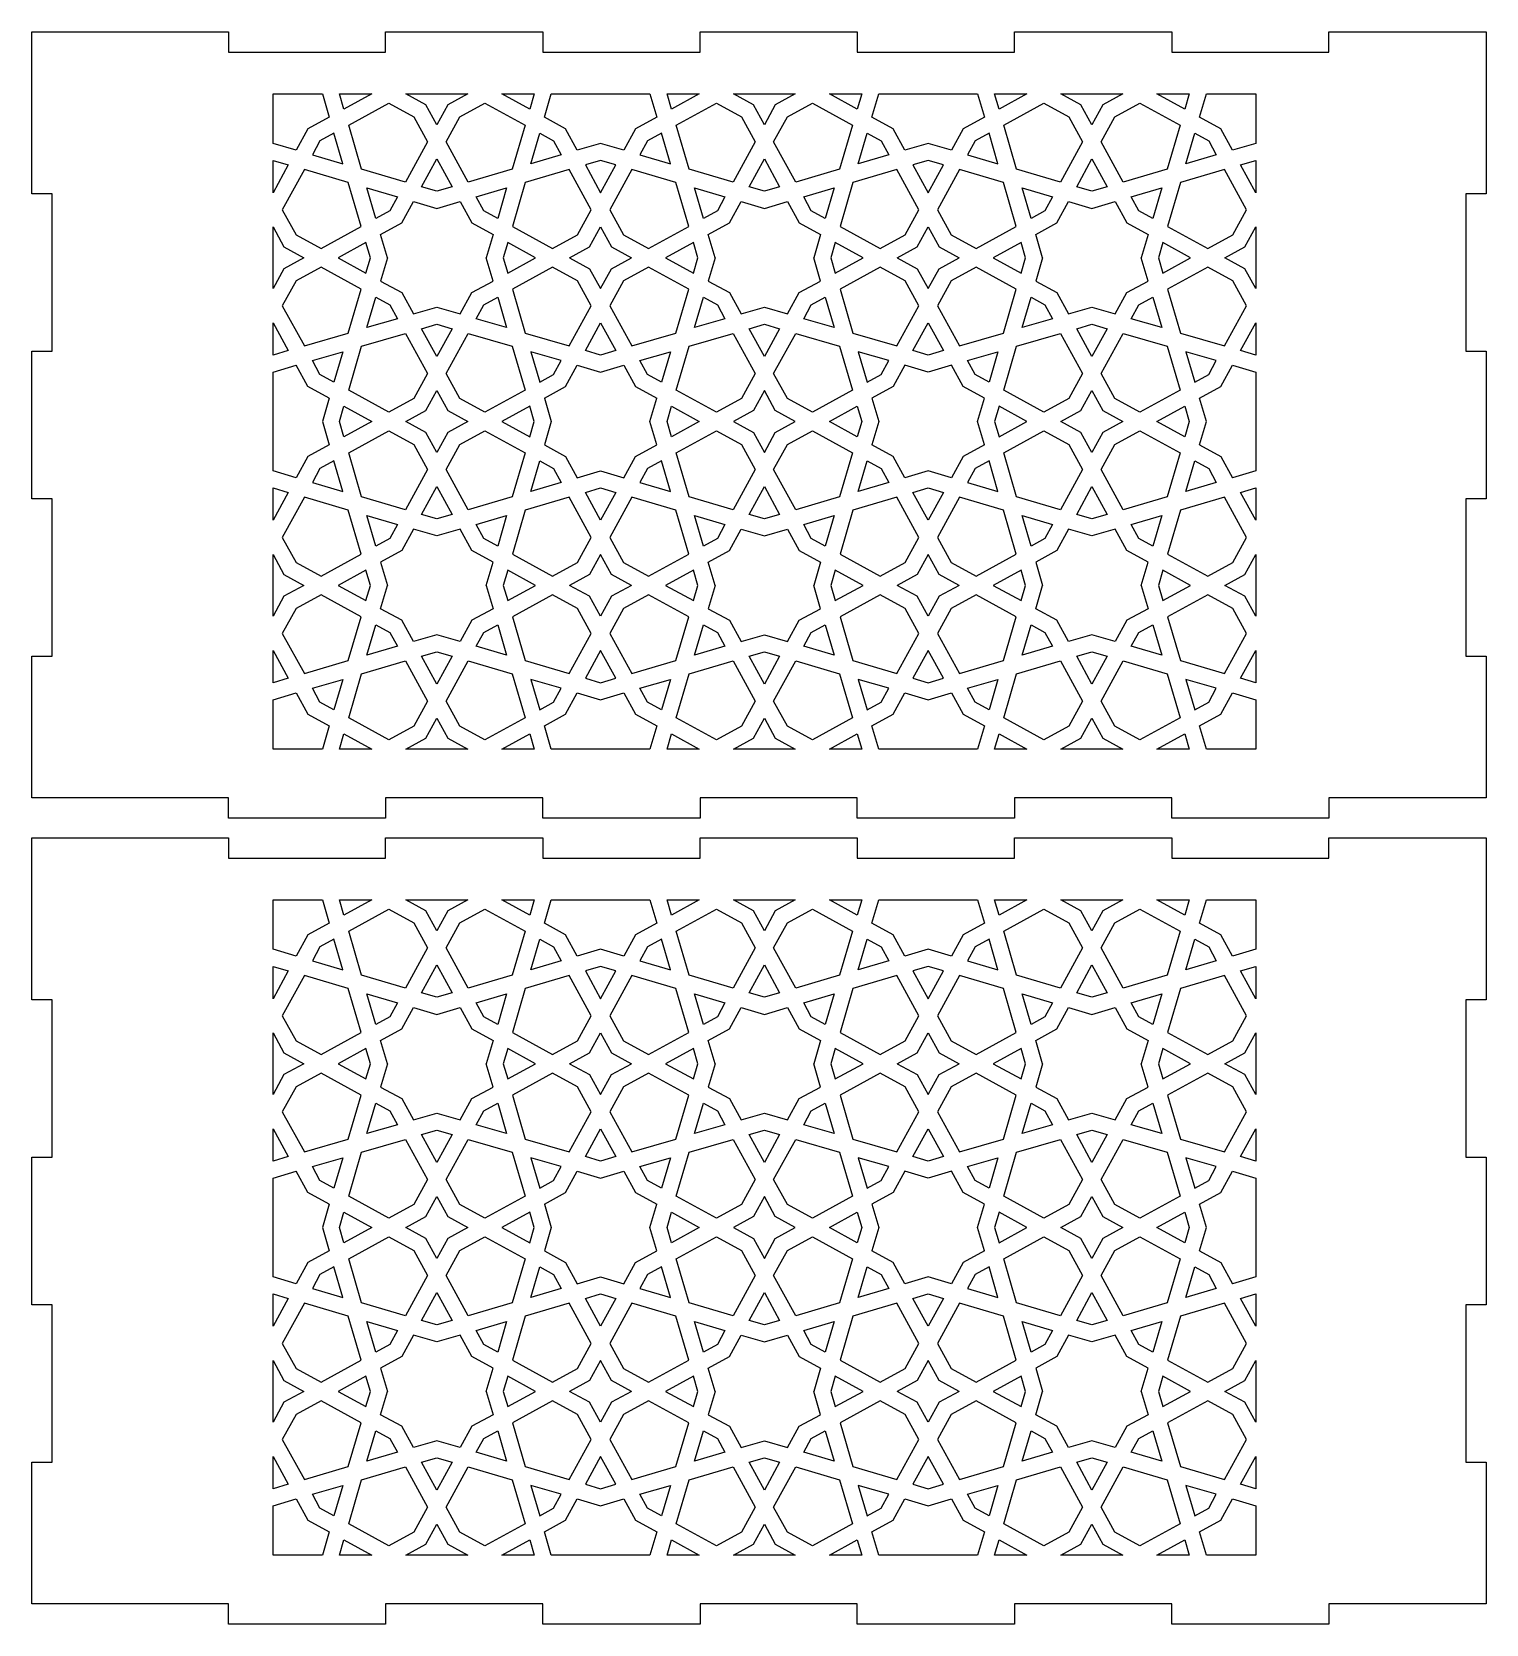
# Model space of a CAD drawing. Header units: inches. Extents: x -2160 to -2111.5, y 763.7 to 784.
# Drawn here: x -2129.99 to -2111.49, y 763.74 to 783.99 of the extents above; entities that cross this region are included whole.
import ezdxf

# ---------------------------------------------------------------- set-up
doc = ezdxf.new("R2010")
doc.units = ezdxf.units.IN
doc.header["$MEASUREMENT"] = 0
doc.layers.add('KAF', color=20, linetype='Continuous')

msp = doc.modelspace()

# ---------------------------------------------------------------- linework, layer by layer
at = {"color": 0}
for points in [[(-2111.488, 783.987), (-2111.488, 781.927), (-2111.748, 781.927), (-2111.748, 779.927), (-2111.488, 779.927), (-2111.488, 778.047), (-2111.748, 778.047), (-2111.748, 776.047), (-2111.488, 776.047), (-2111.488, 774.247), (-2113.488, 774.247), (-2113.488, 773.987), (-2115.488, 773.987), (-2115.488, 774.247), (-2117.488, 774.247), (-2117.488, 773.987), (-2119.488, 773.987), (-2119.488, 774.247), (-2121.488, 774.247), (-2121.488, 773.987), (-2123.488, 773.987), (-2123.488, 774.247), (-2125.488, 774.247), (-2125.488, 773.987), (-2127.488, 773.987), (-2127.488, 774.247), (-2129.988, 774.247), (-2129.988, 776.047), (-2129.728, 776.047), (-2129.728, 778.047), (-2129.988, 778.047), (-2129.988, 779.927), (-2129.728, 779.927), (-2129.728, 781.927), (-2129.988, 781.927), (-2129.988, 783.987), (-2127.488, 783.987), (-2127.488, 783.727), (-2125.488, 783.727), (-2125.488, 783.987), (-2123.488, 783.987), (-2123.488, 783.727), (-2121.488, 783.727), (-2121.488, 783.987), (-2119.488, 783.987), (-2119.488, 783.727), (-2117.488, 783.727), (-2117.488, 783.987), (-2115.488, 783.987), (-2115.488, 783.727), (-2113.488, 783.727), (-2113.488, 783.987), (-2111.488, 783.987)], [(-2111.488, 773.737), (-2111.488, 771.677), (-2111.748, 771.677), (-2111.748, 769.677), (-2111.488, 769.677), (-2111.488, 767.797), (-2111.748, 767.797), (-2111.748, 765.797), (-2111.488, 765.797), (-2111.488, 763.997), (-2113.488, 763.997), (-2113.488, 763.737), (-2115.488, 763.737), (-2115.488, 763.997), (-2117.488, 763.997), (-2117.488, 763.737), (-2119.488, 763.737), (-2119.488, 763.997), (-2121.488, 763.997), (-2121.488, 763.737), (-2123.488, 763.737), (-2123.488, 763.997), (-2125.488, 763.997), (-2125.488, 763.737), (-2127.488, 763.737), (-2127.488, 763.997), (-2129.988, 763.997), (-2129.988, 765.797), (-2129.728, 765.797), (-2129.728, 767.797), (-2129.988, 767.797), (-2129.988, 769.677), (-2129.728, 769.677), (-2129.728, 771.677), (-2129.988, 771.677), (-2129.988, 773.737), (-2127.488, 773.737), (-2127.488, 773.477), (-2125.488, 773.477), (-2125.488, 773.737), (-2123.488, 773.737), (-2123.488, 773.477), (-2121.488, 773.477), (-2121.488, 773.737), (-2119.488, 773.737), (-2119.488, 773.477), (-2117.488, 773.477), (-2117.488, 773.737), (-2115.488, 773.737), (-2115.488, 773.477), (-2113.488, 773.477), (-2113.488, 773.737), (-2111.488, 773.737)]]:
    msp.add_lwpolyline(points, dxfattribs=at)
at = {"layer": 'KAF', "color": 0}
for points in [[(-2126.476, 782.753), (-2126.624, 782.483), (-2126.92, 782.569), (-2126.92, 783.197), (-2126.292, 783.197), (-2126.206, 782.901)], [(-2126.018, 783.004), (-2126.075, 783.197), (-2125.664, 783.197)], [(-2125.795, 782.24), (-2125.958, 782.799), (-2125.447, 783.079), (-2125.129, 782.905), (-2124.956, 782.587), (-2125.235, 782.076)], [(-2124.698, 783.059), (-2124.837, 782.804), (-2124.976, 783.059), (-2125.23, 783.197), (-2124.444, 783.197)], [(-2123.879, 782.24), (-2124.439, 782.076), (-2124.718, 782.587), (-2124.544, 782.905), (-2124.227, 783.079), (-2123.715, 782.799)], [(-2123.655, 783.004), (-2124.01, 783.197), (-2123.599, 783.197)], [(-2123.198, 782.753), (-2123.468, 782.901), (-2123.382, 783.197), (-2122.126, 783.197), (-2122.039, 782.901), (-2122.309, 782.753), (-2122.458, 782.483), (-2122.754, 782.569), (-2123.05, 782.483)], [(-2121.852, 783.004), (-2121.908, 783.197), (-2121.498, 783.197)], [(-2121.628, 782.24), (-2121.792, 782.799), (-2121.28, 783.079), (-2120.963, 782.905), (-2120.789, 782.587), (-2121.069, 782.076)], [(-2120.531, 783.059), (-2120.67, 782.804), (-2120.809, 783.059), (-2121.063, 783.197), (-2120.277, 783.197)], [(-2119.713, 782.24), (-2120.272, 782.076), (-2120.552, 782.587), (-2120.378, 782.905), (-2120.06, 783.079), (-2119.549, 782.799)], [(-2119.489, 783.004), (-2119.843, 783.197), (-2119.432, 783.197)], [(-2119.031, 782.753), (-2119.302, 782.901), (-2119.215, 783.197), (-2117.959, 783.197), (-2117.872, 782.901), (-2118.143, 782.753), (-2118.291, 782.483), (-2118.587, 782.569), (-2118.883, 782.483)], [(-2117.685, 783.004), (-2117.742, 783.197), (-2117.331, 783.197)], [(-2117.461, 782.24), (-2117.625, 782.799), (-2117.114, 783.079), (-2116.796, 782.905), (-2116.622, 782.587), (-2116.902, 782.076)], [(-2116.365, 783.059), (-2116.504, 782.804), (-2116.643, 783.059), (-2116.897, 783.197), (-2116.11, 783.197)], [(-2115.546, 782.24), (-2116.105, 782.076), (-2116.385, 782.587), (-2116.211, 782.905), (-2115.893, 783.079), (-2115.382, 782.799)], [(-2115.322, 783.004), (-2115.676, 783.197), (-2115.265, 783.197)], [(-2114.864, 782.753), (-2115.135, 782.901), (-2115.048, 783.197), (-2114.42, 783.197), (-2114.42, 782.569), (-2114.716, 782.483)], [(-2126.323, 782.6), (-2126.42, 782.423), (-2126.032, 782.309), (-2126.146, 782.697)], [(-2123.528, 782.697), (-2123.351, 782.6), (-2123.254, 782.423), (-2123.642, 782.309)], [(-2122.156, 782.6), (-2122.253, 782.423), (-2121.865, 782.309), (-2121.979, 782.697)], [(-2119.362, 782.697), (-2119.184, 782.6), (-2119.088, 782.423), (-2119.475, 782.309)], [(-2117.989, 782.6), (-2118.086, 782.423), (-2117.699, 782.309), (-2117.812, 782.697)], [(-2115.195, 782.697), (-2115.018, 782.6), (-2114.921, 782.423), (-2115.308, 782.309)], [(-2126.727, 782.296), (-2126.92, 781.941), (-2126.92, 782.352)], [(-2124.643, 782.016), (-2124.837, 781.959), (-2125.031, 782.016), (-2124.837, 782.37)], [(-2122.754, 782.352), (-2122.947, 782.296), (-2122.754, 781.941), (-2122.56, 782.296)], [(-2120.477, 782.016), (-2120.67, 781.959), (-2120.864, 782.016), (-2120.67, 782.37)], [(-2118.587, 782.352), (-2118.781, 782.296), (-2118.587, 781.941), (-2118.393, 782.296)], [(-2116.31, 782.016), (-2116.504, 781.959), (-2116.697, 782.016), (-2116.504, 782.37)], [(-2114.614, 782.296), (-2114.42, 782.352), (-2114.42, 781.941)], [(-2125.799, 781.513), (-2125.963, 782.072), (-2126.522, 782.236), (-2126.802, 781.724), (-2126.628, 781.407), (-2126.31, 781.233)], [(-2122.872, 781.724), (-2123.152, 782.236), (-2123.711, 782.072), (-2123.875, 781.513), (-2123.364, 781.233), (-2123.046, 781.407)], [(-2121.632, 781.513), (-2121.796, 782.072), (-2122.355, 782.236), (-2122.635, 781.724), (-2122.461, 781.407), (-2122.143, 781.233)], [(-2118.706, 781.724), (-2118.985, 782.236), (-2119.545, 782.072), (-2119.708, 781.513), (-2119.197, 781.233), (-2118.879, 781.407)], [(-2117.465, 781.513), (-2117.629, 782.072), (-2118.189, 782.236), (-2118.468, 781.724), (-2118.294, 781.407), (-2117.977, 781.233)], [(-2114.539, 781.724), (-2114.819, 782.236), (-2115.378, 782.072), (-2115.542, 781.513), (-2115.03, 781.233), (-2114.713, 781.407)], [(-2125.434, 781.712), (-2125.612, 781.615), (-2125.725, 782.002), (-2125.338, 781.889)], [(-2123.949, 782.002), (-2124.062, 781.615), (-2124.239, 781.712), (-2124.336, 781.889)], [(-2121.268, 781.712), (-2121.445, 781.615), (-2121.558, 782.002), (-2121.171, 781.889)], [(-2119.782, 782.002), (-2119.896, 781.615), (-2120.073, 781.712), (-2120.17, 781.889)], [(-2117.101, 781.712), (-2117.278, 781.615), (-2117.392, 782.002), (-2117.004, 781.889)], [(-2115.615, 782.002), (-2115.729, 781.615), (-2115.906, 781.712), (-2116.003, 781.889)], [(-2126.802, 780.504), (-2126.522, 779.993), (-2125.963, 780.156), (-2125.799, 780.716), (-2126.31, 780.995), (-2126.628, 780.822)], [(-2123.875, 780.716), (-2123.711, 780.156), (-2123.152, 779.993), (-2122.872, 780.504), (-2123.046, 780.822), (-2123.364, 780.995)], [(-2122.635, 780.504), (-2122.355, 779.993), (-2121.796, 780.156), (-2121.632, 780.716), (-2122.143, 780.995), (-2122.461, 780.822)], [(-2119.708, 780.716), (-2119.545, 780.156), (-2118.985, 779.993), (-2118.706, 780.504), (-2118.879, 780.822), (-2119.197, 780.995)], [(-2118.468, 780.504), (-2118.189, 779.993), (-2117.629, 780.156), (-2117.465, 780.716), (-2117.977, 780.995), (-2118.294, 780.822)], [(-2115.542, 780.716), (-2115.378, 780.156), (-2114.819, 779.993), (-2114.539, 780.504), (-2114.713, 780.822), (-2115.03, 780.995)], [(-2125.725, 780.226), (-2125.612, 780.613), (-2125.434, 780.517), (-2125.338, 780.339)], [(-2124.239, 780.517), (-2124.062, 780.613), (-2123.949, 780.226), (-2124.336, 780.339)], [(-2121.558, 780.226), (-2121.445, 780.613), (-2121.268, 780.517), (-2121.171, 780.339)], [(-2120.073, 780.517), (-2119.896, 780.613), (-2119.782, 780.226), (-2120.17, 780.339)], [(-2117.392, 780.226), (-2117.278, 780.613), (-2117.101, 780.517), (-2117.004, 780.339)], [(-2115.906, 780.517), (-2115.729, 780.613), (-2115.615, 780.226), (-2116.003, 780.339)], [(-2126.727, 779.933), (-2126.92, 779.876), (-2126.92, 780.287)], [(-2124.643, 780.212), (-2124.837, 779.858), (-2125.031, 780.212), (-2124.837, 780.269)], [(-2122.56, 779.933), (-2122.754, 779.876), (-2122.947, 779.933), (-2122.754, 780.287)], [(-2120.477, 780.212), (-2120.67, 779.858), (-2120.864, 780.212), (-2120.67, 780.269)], [(-2118.393, 779.933), (-2118.587, 779.876), (-2118.781, 779.933), (-2118.587, 780.287)], [(-2116.31, 780.212), (-2116.504, 779.858), (-2116.697, 780.212), (-2116.504, 780.269)], [(-2114.614, 779.933), (-2114.42, 780.287), (-2114.42, 779.876)], [(-2125.795, 779.989), (-2125.235, 780.152), (-2124.956, 779.641), (-2125.129, 779.323), (-2125.447, 779.15), (-2125.958, 779.429)], [(-2123.879, 779.989), (-2123.715, 779.429), (-2124.227, 779.15), (-2124.544, 779.323), (-2124.718, 779.641), (-2124.439, 780.152)], [(-2121.628, 779.989), (-2121.069, 780.152), (-2120.789, 779.641), (-2120.963, 779.323), (-2121.28, 779.15), (-2121.792, 779.429)], [(-2119.713, 779.989), (-2119.549, 779.429), (-2120.06, 779.15), (-2120.378, 779.323), (-2120.552, 779.641), (-2120.272, 780.152)], [(-2117.461, 779.989), (-2116.902, 780.152), (-2116.622, 779.641), (-2116.796, 779.323), (-2117.114, 779.15), (-2117.625, 779.429)], [(-2115.546, 779.989), (-2115.382, 779.429), (-2115.893, 779.15), (-2116.211, 779.323), (-2116.385, 779.641), (-2116.105, 780.152)], [(-2126.146, 779.532), (-2126.323, 779.628), (-2126.42, 779.806), (-2126.032, 779.919)], [(-2123.351, 779.628), (-2123.254, 779.806), (-2123.642, 779.919), (-2123.528, 779.532)], [(-2121.979, 779.532), (-2122.156, 779.628), (-2122.253, 779.806), (-2121.865, 779.919)], [(-2119.184, 779.628), (-2119.088, 779.806), (-2119.475, 779.919), (-2119.362, 779.532)], [(-2117.812, 779.532), (-2117.989, 779.628), (-2118.086, 779.806), (-2117.699, 779.919)], [(-2115.018, 779.628), (-2114.921, 779.806), (-2115.308, 779.919), (-2115.195, 779.532)], [(-2124.444, 779.031), (-2124.698, 778.892), (-2124.837, 778.638), (-2124.976, 778.892), (-2125.23, 779.031), (-2124.976, 779.17), (-2124.837, 779.424), (-2124.698, 779.17)], [(-2120.531, 778.892), (-2120.277, 779.031), (-2120.531, 779.17), (-2120.67, 779.424), (-2120.809, 779.17), (-2121.063, 779.031), (-2120.809, 778.892), (-2120.67, 778.638)], [(-2116.897, 779.031), (-2116.643, 779.17), (-2116.504, 779.424), (-2116.365, 779.17), (-2116.11, 779.031), (-2116.365, 778.892), (-2116.504, 778.638), (-2116.643, 778.892)], [(-2126.018, 779.225), (-2125.664, 779.031), (-2126.018, 778.837), (-2126.075, 779.031)], [(-2124.01, 779.031), (-2123.655, 778.837), (-2123.599, 779.031), (-2123.655, 779.225)], [(-2121.852, 779.225), (-2121.498, 779.031), (-2121.852, 778.837), (-2121.908, 779.031)], [(-2119.489, 778.837), (-2119.843, 779.031), (-2119.489, 779.225), (-2119.432, 779.031)], [(-2117.331, 779.031), (-2117.685, 779.225), (-2117.742, 779.031), (-2117.685, 778.837)], [(-2115.322, 778.837), (-2115.676, 779.031), (-2115.322, 779.225), (-2115.265, 779.031)], [(-2125.795, 778.073), (-2125.958, 778.632), (-2125.447, 778.912), (-2125.129, 778.738), (-2124.956, 778.421), (-2125.235, 777.909)], [(-2123.879, 778.073), (-2124.439, 777.909), (-2124.718, 778.421), (-2124.544, 778.738), (-2124.227, 778.912), (-2123.715, 778.632)], [(-2121.628, 778.073), (-2121.792, 778.632), (-2121.28, 778.912), (-2120.963, 778.738), (-2120.789, 778.421), (-2121.069, 777.909)], [(-2119.713, 778.073), (-2120.272, 777.909), (-2120.552, 778.421), (-2120.378, 778.738), (-2120.06, 778.912), (-2119.549, 778.632)], [(-2117.461, 778.073), (-2117.625, 778.632), (-2117.114, 778.912), (-2116.796, 778.738), (-2116.622, 778.421), (-2116.902, 777.909)], [(-2115.546, 778.073), (-2116.105, 777.909), (-2116.385, 778.421), (-2116.211, 778.738), (-2115.893, 778.912), (-2115.382, 778.632)], [(-2126.323, 778.433), (-2126.42, 778.256), (-2126.032, 778.143), (-2126.146, 778.53)], [(-2123.528, 778.53), (-2123.351, 778.433), (-2123.254, 778.256), (-2123.642, 778.143)], [(-2122.156, 778.433), (-2122.253, 778.256), (-2121.865, 778.143), (-2121.979, 778.53)], [(-2119.362, 778.53), (-2119.184, 778.433), (-2119.088, 778.256), (-2119.475, 778.143)], [(-2117.989, 778.433), (-2118.086, 778.256), (-2117.699, 778.143), (-2117.812, 778.53)], [(-2115.195, 778.53), (-2115.018, 778.433), (-2114.921, 778.256), (-2115.308, 778.143)], [(-2126.727, 778.129), (-2126.92, 777.775), (-2126.92, 778.186)], [(-2125.799, 777.346), (-2125.963, 777.905), (-2126.522, 778.069), (-2126.802, 777.558), (-2126.628, 777.24), (-2126.31, 777.066)], [(-2125.031, 777.849), (-2124.837, 778.204), (-2124.643, 777.849), (-2124.837, 777.793)], [(-2122.872, 777.558), (-2123.152, 778.069), (-2123.711, 777.905), (-2123.875, 777.346), (-2123.364, 777.066), (-2123.046, 777.24)], [(-2122.947, 778.129), (-2122.754, 778.186), (-2122.56, 778.129), (-2122.754, 777.775)], [(-2121.632, 777.346), (-2121.796, 777.905), (-2122.355, 778.069), (-2122.635, 777.558), (-2122.461, 777.24), (-2122.143, 777.066)], [(-2120.477, 777.849), (-2120.67, 777.793), (-2120.864, 777.849), (-2120.67, 778.204)], [(-2118.706, 777.558), (-2118.985, 778.069), (-2119.545, 777.905), (-2119.708, 777.346), (-2119.197, 777.066), (-2118.879, 777.24)], [(-2118.781, 778.129), (-2118.587, 778.186), (-2118.393, 778.129), (-2118.587, 777.775)], [(-2117.465, 777.346), (-2117.629, 777.905), (-2118.189, 778.069), (-2118.468, 777.558), (-2118.294, 777.24), (-2117.977, 777.066)], [(-2116.697, 777.849), (-2116.504, 778.204), (-2116.31, 777.849), (-2116.504, 777.793)], [(-2114.539, 777.558), (-2114.819, 778.069), (-2115.378, 777.905), (-2115.542, 777.346), (-2115.03, 777.066), (-2114.713, 777.24)], [(-2114.614, 778.129), (-2114.42, 778.186), (-2114.42, 777.775)], [(-2125.434, 777.545), (-2125.612, 777.448), (-2125.725, 777.836), (-2125.338, 777.722)], [(-2123.949, 777.836), (-2124.062, 777.448), (-2124.239, 777.545), (-2124.336, 777.722)], [(-2121.268, 777.545), (-2121.445, 777.448), (-2121.558, 777.836), (-2121.171, 777.722)], [(-2119.782, 777.836), (-2119.896, 777.448), (-2120.073, 777.545), (-2120.17, 777.722)], [(-2117.101, 777.545), (-2117.278, 777.448), (-2117.392, 777.836), (-2117.004, 777.722)], [(-2115.615, 777.836), (-2115.729, 777.448), (-2115.906, 777.545), (-2116.003, 777.722)], [(-2126.802, 776.337), (-2126.522, 775.826), (-2125.963, 775.99), (-2125.799, 776.549), (-2126.31, 776.829), (-2126.628, 776.655)], [(-2123.875, 776.549), (-2123.711, 775.99), (-2123.152, 775.826), (-2122.872, 776.337), (-2123.046, 776.655), (-2123.364, 776.829)], [(-2122.635, 776.337), (-2122.355, 775.826), (-2121.796, 775.99), (-2121.632, 776.549), (-2122.143, 776.829), (-2122.461, 776.655)], [(-2119.708, 776.549), (-2119.545, 775.99), (-2118.985, 775.826), (-2118.706, 776.337), (-2118.879, 776.655), (-2119.197, 776.829)], [(-2118.468, 776.337), (-2118.189, 775.826), (-2117.629, 775.99), (-2117.465, 776.549), (-2117.977, 776.829), (-2118.294, 776.655)], [(-2115.542, 776.549), (-2115.378, 775.99), (-2114.819, 775.826), (-2114.539, 776.337), (-2114.713, 776.655), (-2115.03, 776.829)], [(-2125.725, 776.059), (-2125.612, 776.447), (-2125.434, 776.35), (-2125.338, 776.173)], [(-2124.239, 776.35), (-2124.062, 776.447), (-2123.949, 776.059), (-2124.336, 776.173)], [(-2121.558, 776.059), (-2121.445, 776.447), (-2121.268, 776.35), (-2121.171, 776.173)], [(-2120.073, 776.35), (-2119.896, 776.447), (-2119.782, 776.059), (-2120.17, 776.173)], [(-2117.392, 776.059), (-2117.278, 776.447), (-2117.101, 776.35), (-2117.004, 776.173)], [(-2115.906, 776.35), (-2115.729, 776.447), (-2115.615, 776.059), (-2116.003, 776.173)], [(-2126.727, 775.766), (-2126.92, 775.709), (-2126.92, 776.12)], [(-2125.795, 775.822), (-2125.235, 775.986), (-2124.956, 775.474), (-2125.129, 775.157), (-2125.447, 774.983), (-2125.958, 775.263)], [(-2125.031, 776.046), (-2124.837, 776.102), (-2124.643, 776.046), (-2124.837, 775.691)], [(-2123.879, 775.822), (-2123.715, 775.263), (-2124.227, 774.983), (-2124.544, 775.157), (-2124.718, 775.474), (-2124.439, 775.986)], [(-2122.754, 775.709), (-2122.56, 775.766), (-2122.754, 776.12), (-2122.947, 775.766)], [(-2121.628, 775.822), (-2121.069, 775.986), (-2120.789, 775.474), (-2120.963, 775.157), (-2121.28, 774.983), (-2121.792, 775.263)], [(-2120.477, 776.046), (-2120.67, 775.691), (-2120.864, 776.046), (-2120.67, 776.102)], [(-2119.713, 775.822), (-2119.549, 775.263), (-2120.06, 774.983), (-2120.378, 775.157), (-2120.552, 775.474), (-2120.272, 775.986)], [(-2118.587, 775.709), (-2118.393, 775.766), (-2118.587, 776.12), (-2118.781, 775.766)], [(-2117.461, 775.822), (-2116.902, 775.986), (-2116.622, 775.474), (-2116.796, 775.157), (-2117.114, 774.983), (-2117.625, 775.263)], [(-2116.697, 776.046), (-2116.504, 776.102), (-2116.31, 776.046), (-2116.504, 775.691)], [(-2115.546, 775.822), (-2115.382, 775.263), (-2115.893, 774.983), (-2116.211, 775.157), (-2116.385, 775.474), (-2116.105, 775.986)], [(-2114.614, 775.766), (-2114.42, 776.12), (-2114.42, 775.709)], [(-2126.476, 775.308), (-2126.206, 775.16), (-2126.292, 774.864), (-2126.92, 774.864), (-2126.92, 775.492), (-2126.624, 775.579)], [(-2126.146, 775.365), (-2126.323, 775.462), (-2126.42, 775.639), (-2126.032, 775.752)], [(-2123.351, 775.462), (-2123.254, 775.639), (-2123.642, 775.752), (-2123.528, 775.365)], [(-2122.309, 775.308), (-2122.039, 775.16), (-2122.126, 774.864), (-2123.382, 774.864), (-2123.468, 775.16), (-2123.198, 775.308), (-2123.05, 775.579), (-2122.754, 775.492), (-2122.458, 775.579)], [(-2121.979, 775.365), (-2122.156, 775.462), (-2122.253, 775.639), (-2121.865, 775.752)], [(-2119.184, 775.462), (-2119.088, 775.639), (-2119.475, 775.752), (-2119.362, 775.365)], [(-2118.143, 775.308), (-2117.872, 775.16), (-2117.959, 774.864), (-2119.215, 774.864), (-2119.302, 775.16), (-2119.031, 775.308), (-2118.883, 775.579), (-2118.587, 775.492), (-2118.291, 775.579)], [(-2117.812, 775.365), (-2117.989, 775.462), (-2118.086, 775.639), (-2117.699, 775.752)], [(-2115.018, 775.462), (-2114.921, 775.639), (-2115.308, 775.752), (-2115.195, 775.365)], [(-2114.864, 775.308), (-2114.716, 775.579), (-2114.42, 775.492), (-2114.42, 774.864), (-2115.048, 774.864), (-2115.135, 775.16)], [(-2124.976, 775.003), (-2124.837, 775.257), (-2124.698, 775.003), (-2124.444, 774.864), (-2125.23, 774.864)], [(-2120.531, 775.003), (-2120.277, 774.864), (-2121.063, 774.864), (-2120.809, 775.003), (-2120.67, 775.257)], [(-2116.643, 775.003), (-2116.504, 775.257), (-2116.365, 775.003), (-2116.11, 774.864), (-2116.897, 774.864)], [(-2126.018, 775.058), (-2125.664, 774.864), (-2126.075, 774.864)], [(-2123.655, 775.058), (-2123.599, 774.864), (-2124.01, 774.864)], [(-2121.852, 775.058), (-2121.498, 774.864), (-2121.908, 774.864)], [(-2119.489, 775.058), (-2119.432, 774.864), (-2119.843, 774.864)], [(-2117.685, 775.058), (-2117.331, 774.864), (-2117.742, 774.864)], [(-2115.322, 775.058), (-2115.265, 774.864), (-2115.676, 774.864)], [(-2126.476, 772.503), (-2126.624, 772.233), (-2126.92, 772.319), (-2126.92, 772.947), (-2126.292, 772.947), (-2126.206, 772.651)], [(-2126.018, 772.754), (-2126.075, 772.947), (-2125.664, 772.947)], [(-2124.698, 772.809), (-2124.837, 772.554), (-2124.976, 772.809), (-2125.23, 772.947), (-2124.444, 772.947)], [(-2123.655, 772.754), (-2124.01, 772.947), (-2123.599, 772.947)], [(-2123.198, 772.503), (-2123.468, 772.651), (-2123.382, 772.947), (-2122.126, 772.947), (-2122.039, 772.651), (-2122.309, 772.503), (-2122.458, 772.233), (-2122.754, 772.319), (-2123.05, 772.233)], [(-2121.852, 772.754), (-2121.908, 772.947), (-2121.498, 772.947)], [(-2120.531, 772.809), (-2120.67, 772.554), (-2120.809, 772.809), (-2121.063, 772.947), (-2120.277, 772.947)], [(-2119.489, 772.754), (-2119.843, 772.947), (-2119.432, 772.947)], [(-2119.031, 772.503), (-2119.302, 772.651), (-2119.215, 772.947), (-2117.959, 772.947), (-2117.872, 772.651), (-2118.143, 772.503), (-2118.291, 772.233), (-2118.587, 772.319), (-2118.883, 772.233)], [(-2117.685, 772.754), (-2117.742, 772.947), (-2117.331, 772.947)], [(-2116.365, 772.809), (-2116.504, 772.554), (-2116.643, 772.809), (-2116.897, 772.947), (-2116.11, 772.947)], [(-2115.322, 772.754), (-2115.676, 772.947), (-2115.265, 772.947)], [(-2114.864, 772.503), (-2115.135, 772.651), (-2115.048, 772.947), (-2114.42, 772.947), (-2114.42, 772.319), (-2114.716, 772.233)], [(-2125.795, 771.99), (-2125.958, 772.549), (-2125.447, 772.829), (-2125.129, 772.655), (-2124.956, 772.337), (-2125.235, 771.826)], [(-2123.879, 771.99), (-2124.439, 771.826), (-2124.718, 772.337), (-2124.544, 772.655), (-2124.227, 772.829), (-2123.715, 772.549)], [(-2121.628, 771.99), (-2121.792, 772.549), (-2121.28, 772.829), (-2120.963, 772.655), (-2120.789, 772.337), (-2121.069, 771.826)], [(-2119.713, 771.99), (-2120.272, 771.826), (-2120.552, 772.337), (-2120.378, 772.655), (-2120.06, 772.829), (-2119.549, 772.549)], [(-2117.461, 771.99), (-2117.625, 772.549), (-2117.114, 772.829), (-2116.796, 772.655), (-2116.622, 772.337), (-2116.902, 771.826)], [(-2115.546, 771.99), (-2116.105, 771.826), (-2116.385, 772.337), (-2116.211, 772.655), (-2115.893, 772.829), (-2115.382, 772.549)], [(-2126.323, 772.35), (-2126.42, 772.173), (-2126.032, 772.059), (-2126.146, 772.447)], [(-2123.528, 772.447), (-2123.351, 772.35), (-2123.254, 772.173), (-2123.642, 772.059)], [(-2122.156, 772.35), (-2122.253, 772.173), (-2121.865, 772.059), (-2121.979, 772.447)], [(-2119.362, 772.447), (-2119.184, 772.35), (-2119.088, 772.173), (-2119.475, 772.059)], [(-2117.989, 772.35), (-2118.086, 772.173), (-2117.699, 772.059), (-2117.812, 772.447)], [(-2115.195, 772.447), (-2115.018, 772.35), (-2114.921, 772.173), (-2115.308, 772.059)], [(-2126.727, 772.046), (-2126.92, 771.691), (-2126.92, 772.102)], [(-2125.799, 771.263), (-2125.963, 771.822), (-2126.522, 771.986), (-2126.802, 771.474), (-2126.628, 771.157), (-2126.31, 770.983)], [(-2124.643, 771.766), (-2124.837, 771.709), (-2125.031, 771.766), (-2124.837, 772.12)], [(-2122.872, 771.474), (-2123.152, 771.986), (-2123.711, 771.822), (-2123.875, 771.263), (-2123.364, 770.983), (-2123.046, 771.157)], [(-2122.754, 772.102), (-2122.947, 772.046), (-2122.754, 771.691), (-2122.56, 772.046)], [(-2121.632, 771.263), (-2121.796, 771.822), (-2122.355, 771.986), (-2122.635, 771.474), (-2122.461, 771.157), (-2122.143, 770.983)], [(-2120.477, 771.766), (-2120.67, 771.709), (-2120.864, 771.766), (-2120.67, 772.12)], [(-2118.706, 771.474), (-2118.985, 771.986), (-2119.545, 771.822), (-2119.708, 771.263), (-2119.197, 770.983), (-2118.879, 771.157)], [(-2118.587, 772.102), (-2118.781, 772.046), (-2118.587, 771.691), (-2118.393, 772.046)], [(-2117.465, 771.263), (-2117.629, 771.822), (-2118.189, 771.986), (-2118.468, 771.474), (-2118.294, 771.157), (-2117.977, 770.983)], [(-2116.31, 771.766), (-2116.504, 771.709), (-2116.697, 771.766), (-2116.504, 772.12)], [(-2114.539, 771.474), (-2114.819, 771.986), (-2115.378, 771.822), (-2115.542, 771.263), (-2115.03, 770.983), (-2114.713, 771.157)], [(-2114.614, 772.046), (-2114.42, 772.102), (-2114.42, 771.691)], [(-2125.434, 771.462), (-2125.612, 771.365), (-2125.725, 771.752), (-2125.338, 771.639)], [(-2123.949, 771.752), (-2124.062, 771.365), (-2124.239, 771.462), (-2124.336, 771.639)], [(-2121.268, 771.462), (-2121.445, 771.365), (-2121.558, 771.752), (-2121.171, 771.639)], [(-2119.782, 771.752), (-2119.896, 771.365), (-2120.073, 771.462), (-2120.17, 771.639)], [(-2117.101, 771.462), (-2117.278, 771.365), (-2117.392, 771.752), (-2117.004, 771.639)], [(-2115.615, 771.752), (-2115.729, 771.365), (-2115.906, 771.462), (-2116.003, 771.639)], [(-2126.802, 770.254), (-2126.522, 769.743), (-2125.963, 769.906), (-2125.799, 770.466), (-2126.31, 770.745), (-2126.628, 770.572)], [(-2123.875, 770.466), (-2123.711, 769.906), (-2123.152, 769.743), (-2122.872, 770.254), (-2123.046, 770.572), (-2123.364, 770.745)], [(-2122.635, 770.254), (-2122.355, 769.743), (-2121.796, 769.906), (-2121.632, 770.466), (-2122.143, 770.745), (-2122.461, 770.572)], [(-2119.708, 770.466), (-2119.545, 769.906), (-2118.985, 769.743), (-2118.706, 770.254), (-2118.879, 770.572), (-2119.197, 770.745)], [(-2118.468, 770.254), (-2118.189, 769.743), (-2117.629, 769.906), (-2117.465, 770.466), (-2117.977, 770.745), (-2118.294, 770.572)], [(-2115.542, 770.466), (-2115.378, 769.906), (-2114.819, 769.743), (-2114.539, 770.254), (-2114.713, 770.572), (-2115.03, 770.745)], [(-2125.725, 769.976), (-2125.612, 770.363), (-2125.434, 770.267), (-2125.338, 770.089)], [(-2124.239, 770.267), (-2124.062, 770.363), (-2123.949, 769.976), (-2124.336, 770.089)], [(-2121.558, 769.976), (-2121.445, 770.363), (-2121.268, 770.267), (-2121.171, 770.089)], [(-2120.073, 770.267), (-2119.896, 770.363), (-2119.782, 769.976), (-2120.17, 770.089)], [(-2117.392, 769.976), (-2117.278, 770.363), (-2117.101, 770.267), (-2117.004, 770.089)], [(-2115.906, 770.267), (-2115.729, 770.363), (-2115.615, 769.976), (-2116.003, 770.089)], [(-2126.727, 769.683), (-2126.92, 769.626), (-2126.92, 770.037)], [(-2124.643, 769.962), (-2124.837, 769.608), (-2125.031, 769.962), (-2124.837, 770.019)], [(-2122.56, 769.683), (-2122.754, 769.626), (-2122.947, 769.683), (-2122.754, 770.037)], [(-2120.477, 769.962), (-2120.67, 769.608), (-2120.864, 769.962), (-2120.67, 770.019)], [(-2118.393, 769.683), (-2118.587, 769.626), (-2118.781, 769.683), (-2118.587, 770.037)], [(-2116.31, 769.962), (-2116.504, 769.608), (-2116.697, 769.962), (-2116.504, 770.019)], [(-2114.614, 769.683), (-2114.42, 770.037), (-2114.42, 769.626)], [(-2125.795, 769.739), (-2125.235, 769.902), (-2124.956, 769.391), (-2125.129, 769.073), (-2125.447, 768.9), (-2125.958, 769.179)], [(-2123.879, 769.739), (-2123.715, 769.179), (-2124.227, 768.9), (-2124.544, 769.073), (-2124.718, 769.391), (-2124.439, 769.902)], [(-2121.628, 769.739), (-2121.069, 769.902), (-2120.789, 769.391), (-2120.963, 769.073), (-2121.28, 768.9), (-2121.792, 769.179)], [(-2119.713, 769.739), (-2119.549, 769.179), (-2120.06, 768.9), (-2120.378, 769.073), (-2120.552, 769.391), (-2120.272, 769.902)], [(-2117.461, 769.739), (-2116.902, 769.902), (-2116.622, 769.391), (-2116.796, 769.073), (-2117.114, 768.9), (-2117.625, 769.179)], [(-2115.546, 769.739), (-2115.382, 769.179), (-2115.893, 768.9), (-2116.211, 769.073), (-2116.385, 769.391), (-2116.105, 769.902)], [(-2126.146, 769.282), (-2126.323, 769.378), (-2126.42, 769.556), (-2126.032, 769.669)], [(-2123.351, 769.378), (-2123.254, 769.556), (-2123.642, 769.669), (-2123.528, 769.282)], [(-2121.979, 769.282), (-2122.156, 769.378), (-2122.253, 769.556), (-2121.865, 769.669)], [(-2119.184, 769.378), (-2119.088, 769.556), (-2119.475, 769.669), (-2119.362, 769.282)], [(-2117.812, 769.282), (-2117.989, 769.378), (-2118.086, 769.556), (-2117.699, 769.669)], [(-2115.018, 769.378), (-2114.921, 769.556), (-2115.308, 769.669), (-2115.195, 769.282)], [(-2124.444, 768.781), (-2124.698, 768.642), (-2124.837, 768.388), (-2124.976, 768.642), (-2125.23, 768.781), (-2124.976, 768.92), (-2124.837, 769.174), (-2124.698, 768.92)], [(-2120.531, 768.642), (-2120.277, 768.781), (-2120.531, 768.92), (-2120.67, 769.174), (-2120.809, 768.92), (-2121.063, 768.781), (-2120.809, 768.642), (-2120.67, 768.388)], [(-2116.897, 768.781), (-2116.643, 768.92), (-2116.504, 769.174), (-2116.365, 768.92), (-2116.11, 768.781), (-2116.365, 768.642), (-2116.504, 768.388), (-2116.643, 768.642)], [(-2126.018, 768.975), (-2125.664, 768.781), (-2126.018, 768.587), (-2126.075, 768.781)], [(-2124.01, 768.781), (-2123.655, 768.587), (-2123.599, 768.781), (-2123.655, 768.975)], [(-2121.852, 768.975), (-2121.498, 768.781), (-2121.852, 768.587), (-2121.908, 768.781)], [(-2119.489, 768.587), (-2119.843, 768.781), (-2119.489, 768.975), (-2119.432, 768.781)], [(-2117.331, 768.781), (-2117.685, 768.975), (-2117.742, 768.781), (-2117.685, 768.587)], [(-2115.322, 768.587), (-2115.676, 768.781), (-2115.322, 768.975), (-2115.265, 768.781)], [(-2125.795, 767.823), (-2125.958, 768.382), (-2125.447, 768.662), (-2125.129, 768.488), (-2124.956, 768.171), (-2125.235, 767.659)], [(-2123.879, 767.823), (-2124.439, 767.659), (-2124.718, 768.171), (-2124.544, 768.488), (-2124.227, 768.662), (-2123.715, 768.382)], [(-2121.628, 767.823), (-2121.792, 768.382), (-2121.28, 768.662), (-2120.963, 768.488), (-2120.789, 768.171), (-2121.069, 767.659)], [(-2119.713, 767.823), (-2120.272, 767.659), (-2120.552, 768.171), (-2120.378, 768.488), (-2120.06, 768.662), (-2119.549, 768.382)], [(-2117.461, 767.823), (-2117.625, 768.382), (-2117.114, 768.662), (-2116.796, 768.488), (-2116.622, 768.171), (-2116.902, 767.659)], [(-2115.546, 767.823), (-2116.105, 767.659), (-2116.385, 768.171), (-2116.211, 768.488), (-2115.893, 768.662), (-2115.382, 768.382)], [(-2126.323, 768.183), (-2126.42, 768.006), (-2126.032, 767.893), (-2126.146, 768.28)], [(-2123.528, 768.28), (-2123.351, 768.183), (-2123.254, 768.006), (-2123.642, 767.893)], [(-2122.156, 768.183), (-2122.253, 768.006), (-2121.865, 767.893), (-2121.979, 768.28)], [(-2119.362, 768.28), (-2119.184, 768.183), (-2119.088, 768.006), (-2119.475, 767.893)], [(-2117.989, 768.183), (-2118.086, 768.006), (-2117.699, 767.893), (-2117.812, 768.28)], [(-2115.195, 768.28), (-2115.018, 768.183), (-2114.921, 768.006), (-2115.308, 767.893)], [(-2126.727, 767.879), (-2126.92, 767.525), (-2126.92, 767.936)], [(-2125.031, 767.599), (-2124.837, 767.954), (-2124.643, 767.599), (-2124.837, 767.543)], [(-2122.947, 767.879), (-2122.754, 767.936), (-2122.56, 767.879), (-2122.754, 767.525)], [(-2120.477, 767.599), (-2120.67, 767.543), (-2120.864, 767.599), (-2120.67, 767.954)], [(-2118.781, 767.879), (-2118.587, 767.936), (-2118.393, 767.879), (-2118.587, 767.525)], [(-2116.697, 767.599), (-2116.504, 767.954), (-2116.31, 767.599), (-2116.504, 767.543)], [(-2114.614, 767.879), (-2114.42, 767.936), (-2114.42, 767.525)], [(-2125.799, 767.096), (-2125.963, 767.655), (-2126.522, 767.819), (-2126.802, 767.308), (-2126.628, 766.99), (-2126.31, 766.816)], [(-2122.872, 767.308), (-2123.152, 767.819), (-2123.711, 767.655), (-2123.875, 767.096), (-2123.364, 766.816), (-2123.046, 766.99)], [(-2121.632, 767.096), (-2121.796, 767.655), (-2122.355, 767.819), (-2122.635, 767.308), (-2122.461, 766.99), (-2122.143, 766.816)], [(-2118.706, 767.308), (-2118.985, 767.819), (-2119.545, 767.655), (-2119.708, 767.096), (-2119.197, 766.816), (-2118.879, 766.99)], [(-2117.465, 767.096), (-2117.629, 767.655), (-2118.189, 767.819), (-2118.468, 767.308), (-2118.294, 766.99), (-2117.977, 766.816)], [(-2114.539, 767.308), (-2114.819, 767.819), (-2115.378, 767.655), (-2115.542, 767.096), (-2115.03, 766.816), (-2114.713, 766.99)], [(-2125.434, 767.295), (-2125.612, 767.198), (-2125.725, 767.586), (-2125.338, 767.472)], [(-2123.949, 767.586), (-2124.062, 767.198), (-2124.239, 767.295), (-2124.336, 767.472)], [(-2121.268, 767.295), (-2121.445, 767.198), (-2121.558, 767.586), (-2121.171, 767.472)], [(-2119.782, 767.586), (-2119.896, 767.198), (-2120.073, 767.295), (-2120.17, 767.472)], [(-2117.101, 767.295), (-2117.278, 767.198), (-2117.392, 767.586), (-2117.004, 767.472)], [(-2115.615, 767.586), (-2115.729, 767.198), (-2115.906, 767.295), (-2116.003, 767.472)], [(-2126.802, 766.087), (-2126.522, 765.576), (-2125.963, 765.74), (-2125.799, 766.299), (-2126.31, 766.579), (-2126.628, 766.405)], [(-2123.875, 766.299), (-2123.711, 765.74), (-2123.152, 765.576), (-2122.872, 766.087), (-2123.046, 766.405), (-2123.364, 766.579)], [(-2122.635, 766.087), (-2122.355, 765.576), (-2121.796, 765.74), (-2121.632, 766.299), (-2122.143, 766.579), (-2122.461, 766.405)], [(-2119.708, 766.299), (-2119.545, 765.74), (-2118.985, 765.576), (-2118.706, 766.087), (-2118.879, 766.405), (-2119.197, 766.579)], [(-2118.468, 766.087), (-2118.189, 765.576), (-2117.629, 765.74), (-2117.465, 766.299), (-2117.977, 766.579), (-2118.294, 766.405)], [(-2115.542, 766.299), (-2115.378, 765.74), (-2114.819, 765.576), (-2114.539, 766.087), (-2114.713, 766.405), (-2115.03, 766.579)], [(-2125.725, 765.809), (-2125.612, 766.197), (-2125.434, 766.1), (-2125.338, 765.923)], [(-2124.239, 766.1), (-2124.062, 766.197), (-2123.949, 765.809), (-2124.336, 765.923)], [(-2121.558, 765.809), (-2121.445, 766.197), (-2121.268, 766.1), (-2121.171, 765.923)], [(-2120.073, 766.1), (-2119.896, 766.197), (-2119.782, 765.809), (-2120.17, 765.923)], [(-2117.392, 765.809), (-2117.278, 766.197), (-2117.101, 766.1), (-2117.004, 765.923)], [(-2115.906, 766.1), (-2115.729, 766.197), (-2115.615, 765.809), (-2116.003, 765.923)], [(-2126.727, 765.516), (-2126.92, 765.459), (-2126.92, 765.87)], [(-2122.754, 765.459), (-2122.56, 765.516), (-2122.754, 765.87), (-2122.947, 765.516)], [(-2118.587, 765.459), (-2118.393, 765.516), (-2118.587, 765.87), (-2118.781, 765.516)], [(-2114.614, 765.516), (-2114.42, 765.87), (-2114.42, 765.459)], [(-2125.795, 765.572), (-2125.235, 765.736), (-2124.956, 765.224), (-2125.129, 764.907), (-2125.447, 764.733), (-2125.958, 765.013)], [(-2125.031, 765.796), (-2124.837, 765.852), (-2124.643, 765.796), (-2124.837, 765.441)], [(-2123.879, 765.572), (-2123.715, 765.013), (-2124.227, 764.733), (-2124.544, 764.907), (-2124.718, 765.224), (-2124.439, 765.736)], [(-2121.628, 765.572), (-2121.069, 765.736), (-2120.789, 765.224), (-2120.963, 764.907), (-2121.28, 764.733), (-2121.792, 765.013)], [(-2120.477, 765.796), (-2120.67, 765.441), (-2120.864, 765.796), (-2120.67, 765.852)], [(-2119.713, 765.572), (-2119.549, 765.013), (-2120.06, 764.733), (-2120.378, 764.907), (-2120.552, 765.224), (-2120.272, 765.736)], [(-2117.461, 765.572), (-2116.902, 765.736), (-2116.622, 765.224), (-2116.796, 764.907), (-2117.114, 764.733), (-2117.625, 765.013)], [(-2116.697, 765.796), (-2116.504, 765.852), (-2116.31, 765.796), (-2116.504, 765.441)], [(-2115.546, 765.572), (-2115.382, 765.013), (-2115.893, 764.733), (-2116.211, 764.907), (-2116.385, 765.224), (-2116.105, 765.736)], [(-2126.146, 765.115), (-2126.323, 765.212), (-2126.42, 765.389), (-2126.032, 765.502)], [(-2123.351, 765.212), (-2123.254, 765.389), (-2123.642, 765.502), (-2123.528, 765.115)], [(-2121.979, 765.115), (-2122.156, 765.212), (-2122.253, 765.389), (-2121.865, 765.502)], [(-2119.184, 765.212), (-2119.088, 765.389), (-2119.475, 765.502), (-2119.362, 765.115)], [(-2117.812, 765.115), (-2117.989, 765.212), (-2118.086, 765.389), (-2117.699, 765.502)], [(-2115.018, 765.212), (-2114.921, 765.389), (-2115.308, 765.502), (-2115.195, 765.115)], [(-2126.476, 765.058), (-2126.206, 764.91), (-2126.292, 764.614), (-2126.92, 764.614), (-2126.92, 765.242), (-2126.624, 765.329)], [(-2122.309, 765.058), (-2122.039, 764.91), (-2122.126, 764.614), (-2123.382, 764.614), (-2123.468, 764.91), (-2123.198, 765.058), (-2123.05, 765.329), (-2122.754, 765.242), (-2122.458, 765.329)], [(-2118.143, 765.058), (-2117.872, 764.91), (-2117.959, 764.614), (-2119.215, 764.614), (-2119.302, 764.91), (-2119.031, 765.058), (-2118.883, 765.329), (-2118.587, 765.242), (-2118.291, 765.329)], [(-2114.864, 765.058), (-2114.716, 765.329), (-2114.42, 765.242), (-2114.42, 764.614), (-2115.048, 764.614), (-2115.135, 764.91)], [(-2124.976, 764.753), (-2124.837, 765.007), (-2124.698, 764.753), (-2124.444, 764.614), (-2125.23, 764.614)], [(-2120.531, 764.753), (-2120.277, 764.614), (-2121.063, 764.614), (-2120.809, 764.753), (-2120.67, 765.007)], [(-2116.643, 764.753), (-2116.504, 765.007), (-2116.365, 764.753), (-2116.11, 764.614), (-2116.897, 764.614)], [(-2126.018, 764.808), (-2125.664, 764.614), (-2126.075, 764.614)], [(-2123.655, 764.808), (-2123.599, 764.614), (-2124.01, 764.614)], [(-2121.852, 764.808), (-2121.498, 764.614), (-2121.908, 764.614)], [(-2119.489, 764.808), (-2119.432, 764.614), (-2119.843, 764.614)], [(-2117.685, 764.808), (-2117.331, 764.614), (-2117.742, 764.614)], [(-2115.322, 764.808), (-2115.265, 764.614), (-2115.676, 764.614)]]:
    msp.add_lwpolyline(points, close=True, dxfattribs=at)
for points in [[(-2125.465, 781.114), (-2125.552, 781.41), (-2125.281, 781.558), (-2125.133, 781.829), (-2124.837, 781.742), (-2124.541, 781.829), (-2124.393, 781.558), (-2124.122, 781.41), (-2124.209, 781.114)], [(-2121.298, 781.114), (-2121.385, 781.41), (-2121.114, 781.558), (-2120.966, 781.829), (-2120.67, 781.742), (-2120.374, 781.829), (-2120.226, 781.558), (-2119.956, 781.41), (-2120.042, 781.114)], [(-2117.132, 781.114), (-2117.218, 781.41), (-2116.948, 781.558), (-2116.8, 781.829), (-2116.504, 781.742), (-2116.208, 781.829), (-2116.059, 781.558), (-2115.789, 781.41), (-2115.876, 781.114)], [(-2126.527, 781.114), (-2126.781, 780.975), (-2126.92, 780.721), (-2126.92, 781.507), (-2126.781, 781.253), (-2126.527, 781.114)], [(-2123.147, 781.114), (-2122.893, 781.253), (-2122.754, 781.507), (-2122.615, 781.253), (-2122.36, 781.114)], [(-2118.98, 781.114), (-2118.726, 781.253), (-2118.587, 781.507), (-2118.448, 781.253), (-2118.194, 781.114)], [(-2114.813, 781.114), (-2114.559, 781.253), (-2114.42, 781.507), (-2114.42, 780.721), (-2114.559, 780.975), (-2114.813, 781.114)], [(-2125.682, 781.114), (-2125.739, 781.308), (-2126.093, 781.114)], [(-2123.581, 781.114), (-2123.935, 781.308), (-2123.992, 781.114)], [(-2121.515, 781.114), (-2121.572, 781.308), (-2121.926, 781.114)], [(-2119.414, 781.114), (-2119.768, 781.308), (-2119.825, 781.114)], [(-2117.349, 781.114), (-2117.405, 781.308), (-2117.76, 781.114)], [(-2115.248, 781.114), (-2115.602, 781.308), (-2115.658, 781.114)], [(-2126.093, 781.114), (-2125.739, 780.92), (-2125.682, 781.114)], [(-2125.465, 781.114), (-2125.552, 780.818), (-2125.281, 780.67), (-2125.133, 780.399), (-2124.837, 780.486), (-2124.541, 780.399), (-2124.393, 780.67), (-2124.122, 780.818), (-2124.209, 781.114)], [(-2123.992, 781.114), (-2123.935, 780.92), (-2123.581, 781.114)], [(-2123.147, 781.114), (-2122.893, 780.975), (-2122.754, 780.721), (-2122.615, 780.975), (-2122.36, 781.114)], [(-2121.926, 781.114), (-2121.572, 780.92), (-2121.515, 781.114)], [(-2121.298, 781.114), (-2121.385, 780.818), (-2121.114, 780.67), (-2120.966, 780.399), (-2120.67, 780.486), (-2120.374, 780.399), (-2120.226, 780.67), (-2119.956, 780.818), (-2120.042, 781.114)], [(-2119.825, 781.114), (-2119.768, 780.92), (-2119.414, 781.114)], [(-2118.98, 781.114), (-2118.726, 780.975), (-2118.587, 780.721), (-2118.448, 780.975), (-2118.194, 781.114)], [(-2117.76, 781.114), (-2117.405, 780.92), (-2117.349, 781.114)], [(-2117.132, 781.114), (-2117.218, 780.818), (-2116.948, 780.67), (-2116.8, 780.399), (-2116.504, 780.486), (-2116.208, 780.399), (-2116.059, 780.67), (-2115.789, 780.818), (-2115.876, 781.114)], [(-2115.658, 781.114), (-2115.602, 780.92), (-2115.248, 781.114)], [(-2126.206, 779.327), (-2126.292, 779.031), (-2126.206, 778.735), (-2126.476, 778.587), (-2126.624, 778.316), (-2126.92, 778.403), (-2126.92, 779.659), (-2126.624, 779.746)], [(-2126.206, 779.327), (-2126.476, 779.475), (-2126.624, 779.746)], [(-2123.468, 779.327), (-2123.198, 779.475), (-2123.05, 779.746), (-2122.754, 779.659), (-2122.458, 779.746), (-2122.309, 779.475), (-2122.039, 779.327)], [(-2117.872, 778.735), (-2117.959, 779.031), (-2117.872, 779.327), (-2118.143, 779.475), (-2118.291, 779.746), (-2118.587, 779.659), (-2118.883, 779.746), (-2119.031, 779.475), (-2119.302, 779.327), (-2119.215, 779.031), (-2119.302, 778.735)], [(-2115.135, 778.735), (-2115.048, 779.031), (-2115.135, 779.327), (-2114.864, 779.475), (-2114.716, 779.746), (-2114.42, 779.659), (-2114.42, 778.403), (-2114.716, 778.316)], [(-2123.468, 779.327), (-2123.382, 779.031), (-2123.468, 778.735), (-2123.198, 778.587), (-2123.05, 778.316), (-2122.754, 778.403), (-2122.458, 778.316), (-2122.309, 778.587), (-2122.039, 778.735), (-2122.126, 779.031), (-2122.039, 779.327)], [(-2117.872, 778.735), (-2118.143, 778.587), (-2118.291, 778.316), (-2118.587, 778.403), (-2118.883, 778.316), (-2119.031, 778.587), (-2119.302, 778.735)], [(-2115.135, 778.735), (-2114.864, 778.587), (-2114.716, 778.316)], [(-2124.209, 776.947), (-2124.122, 777.244), (-2124.393, 777.392), (-2124.541, 777.662), (-2124.837, 777.576), (-2125.133, 777.662), (-2125.281, 777.392), (-2125.552, 777.244), (-2125.465, 776.947)], [(-2121.298, 776.947), (-2121.385, 777.244), (-2121.114, 777.392), (-2120.966, 777.662), (-2120.67, 777.576), (-2120.374, 777.662), (-2120.226, 777.392), (-2119.956, 777.244), (-2120.042, 776.947)], [(-2115.876, 776.947), (-2115.789, 777.244), (-2116.059, 777.392), (-2116.208, 777.662), (-2116.504, 777.576), (-2116.8, 777.662), (-2116.948, 777.392), (-2117.218, 777.244), (-2117.132, 776.947)], [(-2126.527, 776.947), (-2126.781, 776.809), (-2126.92, 776.554), (-2126.92, 777.341), (-2126.781, 777.086), (-2126.527, 776.947)], [(-2122.36, 776.947), (-2122.615, 777.086), (-2122.754, 777.341), (-2122.893, 777.086), (-2123.147, 776.947)], [(-2118.194, 776.947), (-2118.448, 777.086), (-2118.587, 777.341), (-2118.726, 777.086), (-2118.98, 776.947)], [(-2114.813, 776.947), (-2114.559, 777.086), (-2114.42, 777.341), (-2114.42, 776.554), (-2114.559, 776.809), (-2114.813, 776.947)], [(-2125.682, 776.947), (-2125.739, 777.141), (-2126.093, 776.947)], [(-2123.581, 776.947), (-2123.935, 777.141), (-2123.992, 776.947)], [(-2121.515, 776.947), (-2121.572, 777.141), (-2121.926, 776.947)], [(-2119.414, 776.947), (-2119.768, 777.141), (-2119.825, 776.947)], [(-2117.349, 776.947), (-2117.405, 777.141), (-2117.76, 776.947)], [(-2115.248, 776.947), (-2115.602, 777.141), (-2115.658, 776.947)], [(-2126.093, 776.947), (-2125.739, 776.754), (-2125.682, 776.947)], [(-2124.209, 776.947), (-2124.122, 776.651), (-2124.393, 776.503), (-2124.541, 776.233), (-2124.837, 776.319), (-2125.133, 776.233), (-2125.281, 776.503), (-2125.552, 776.651), (-2125.465, 776.947)], [(-2123.992, 776.947), (-2123.935, 776.754), (-2123.581, 776.947)], [(-2122.36, 776.947), (-2122.615, 776.809), (-2122.754, 776.554), (-2122.893, 776.809), (-2123.147, 776.947)], [(-2121.926, 776.947), (-2121.572, 776.754), (-2121.515, 776.947)], [(-2121.298, 776.947), (-2121.385, 776.651), (-2121.114, 776.503), (-2120.966, 776.233), (-2120.67, 776.319), (-2120.374, 776.233), (-2120.226, 776.503), (-2119.956, 776.651), (-2120.042, 776.947)], [(-2119.825, 776.947), (-2119.768, 776.754), (-2119.414, 776.947)], [(-2118.194, 776.947), (-2118.448, 776.809), (-2118.587, 776.554), (-2118.726, 776.809), (-2118.98, 776.947)], [(-2117.76, 776.947), (-2117.405, 776.754), (-2117.349, 776.947)], [(-2115.876, 776.947), (-2115.789, 776.651), (-2116.059, 776.503), (-2116.208, 776.233), (-2116.504, 776.319), (-2116.8, 776.233), (-2116.948, 776.503), (-2117.218, 776.651), (-2117.132, 776.947)], [(-2115.658, 776.947), (-2115.602, 776.754), (-2115.248, 776.947)], [(-2125.465, 770.864), (-2125.552, 771.16), (-2125.281, 771.308), (-2125.133, 771.579), (-2124.837, 771.492), (-2124.541, 771.579), (-2124.393, 771.308), (-2124.122, 771.16), (-2124.209, 770.864)], [(-2121.298, 770.864), (-2121.385, 771.16), (-2121.114, 771.308), (-2120.966, 771.579), (-2120.67, 771.492), (-2120.374, 771.579), (-2120.226, 771.308), (-2119.956, 771.16), (-2120.042, 770.864)], [(-2117.132, 770.864), (-2117.218, 771.16), (-2116.948, 771.308), (-2116.8, 771.579), (-2116.504, 771.492), (-2116.208, 771.579), (-2116.059, 771.308), (-2115.789, 771.16), (-2115.876, 770.864)], [(-2126.527, 770.864), (-2126.781, 770.725), (-2126.92, 770.471), (-2126.92, 771.257), (-2126.781, 771.003), (-2126.527, 770.864)], [(-2123.147, 770.864), (-2122.893, 771.003), (-2122.754, 771.257), (-2122.615, 771.003), (-2122.36, 770.864)], [(-2118.98, 770.864), (-2118.726, 771.003), (-2118.587, 771.257), (-2118.448, 771.003), (-2118.194, 770.864)], [(-2114.813, 770.864), (-2114.559, 771.003), (-2114.42, 771.257), (-2114.42, 770.471), (-2114.559, 770.725), (-2114.813, 770.864)], [(-2125.682, 770.864), (-2125.739, 771.058), (-2126.093, 770.864)], [(-2123.581, 770.864), (-2123.935, 771.058), (-2123.992, 770.864)], [(-2121.515, 770.864), (-2121.572, 771.058), (-2121.926, 770.864)], [(-2119.414, 770.864), (-2119.768, 771.058), (-2119.825, 770.864)], [(-2117.349, 770.864), (-2117.405, 771.058), (-2117.76, 770.864)], [(-2115.248, 770.864), (-2115.602, 771.058), (-2115.658, 770.864)], [(-2126.093, 770.864), (-2125.739, 770.67), (-2125.682, 770.864)], [(-2125.465, 770.864), (-2125.552, 770.568), (-2125.281, 770.42), (-2125.133, 770.149), (-2124.837, 770.236), (-2124.541, 770.149), (-2124.393, 770.42), (-2124.122, 770.568), (-2124.209, 770.864)], [(-2123.992, 770.864), (-2123.935, 770.67), (-2123.581, 770.864)], [(-2123.147, 770.864), (-2122.893, 770.725), (-2122.754, 770.471), (-2122.615, 770.725), (-2122.36, 770.864)], [(-2121.926, 770.864), (-2121.572, 770.67), (-2121.515, 770.864)], [(-2121.298, 770.864), (-2121.385, 770.568), (-2121.114, 770.42), (-2120.966, 770.149), (-2120.67, 770.236), (-2120.374, 770.149), (-2120.226, 770.42), (-2119.956, 770.568), (-2120.042, 770.864)], [(-2119.825, 770.864), (-2119.768, 770.67), (-2119.414, 770.864)], [(-2118.98, 770.864), (-2118.726, 770.725), (-2118.587, 770.471), (-2118.448, 770.725), (-2118.194, 770.864)], [(-2117.76, 770.864), (-2117.405, 770.67), (-2117.349, 770.864)], [(-2117.132, 770.864), (-2117.218, 770.568), (-2116.948, 770.42), (-2116.8, 770.149), (-2116.504, 770.236), (-2116.208, 770.149), (-2116.059, 770.42), (-2115.789, 770.568), (-2115.876, 770.864)], [(-2115.658, 770.864), (-2115.602, 770.67), (-2115.248, 770.864)], [(-2126.206, 769.077), (-2126.292, 768.781), (-2126.206, 768.485), (-2126.476, 768.337), (-2126.624, 768.066), (-2126.92, 768.153), (-2126.92, 769.409), (-2126.624, 769.496)], [(-2126.206, 769.077), (-2126.476, 769.225), (-2126.624, 769.496)], [(-2123.468, 769.077), (-2123.198, 769.225), (-2123.05, 769.496), (-2122.754, 769.409), (-2122.458, 769.496), (-2122.309, 769.225), (-2122.039, 769.077)], [(-2117.872, 768.485), (-2117.959, 768.781), (-2117.872, 769.077), (-2118.143, 769.225), (-2118.291, 769.496), (-2118.587, 769.409), (-2118.883, 769.496), (-2119.031, 769.225), (-2119.302, 769.077), (-2119.215, 768.781), (-2119.302, 768.485)], [(-2115.135, 768.485), (-2115.048, 768.781), (-2115.135, 769.077), (-2114.864, 769.225), (-2114.716, 769.496), (-2114.42, 769.409), (-2114.42, 768.153), (-2114.716, 768.066)], [(-2123.468, 769.077), (-2123.382, 768.781), (-2123.468, 768.485), (-2123.198, 768.337), (-2123.05, 768.066), (-2122.754, 768.153), (-2122.458, 768.066), (-2122.309, 768.337), (-2122.039, 768.485), (-2122.126, 768.781), (-2122.039, 769.077)], [(-2117.872, 768.485), (-2118.143, 768.337), (-2118.291, 768.066), (-2118.587, 768.153), (-2118.883, 768.066), (-2119.031, 768.337), (-2119.302, 768.485)], [(-2115.135, 768.485), (-2114.864, 768.337), (-2114.716, 768.066)], [(-2124.209, 766.697), (-2124.122, 766.994), (-2124.393, 767.142), (-2124.541, 767.412), (-2124.837, 767.326), (-2125.133, 767.412), (-2125.281, 767.142), (-2125.552, 766.994), (-2125.465, 766.697)], [(-2121.298, 766.697), (-2121.385, 766.994), (-2121.114, 767.142), (-2120.966, 767.412), (-2120.67, 767.326), (-2120.374, 767.412), (-2120.226, 767.142), (-2119.956, 766.994), (-2120.042, 766.697)], [(-2115.876, 766.697), (-2115.789, 766.994), (-2116.059, 767.142), (-2116.208, 767.412), (-2116.504, 767.326), (-2116.8, 767.412), (-2116.948, 767.142), (-2117.218, 766.994), (-2117.132, 766.697)], [(-2126.527, 766.697), (-2126.781, 766.559), (-2126.92, 766.304), (-2126.92, 767.091), (-2126.781, 766.836), (-2126.527, 766.697)], [(-2122.36, 766.697), (-2122.615, 766.836), (-2122.754, 767.091), (-2122.893, 766.836), (-2123.147, 766.697)], [(-2118.194, 766.697), (-2118.448, 766.836), (-2118.587, 767.091), (-2118.726, 766.836), (-2118.98, 766.697)], [(-2114.813, 766.697), (-2114.559, 766.836), (-2114.42, 767.091), (-2114.42, 766.304), (-2114.559, 766.559), (-2114.813, 766.697)], [(-2125.682, 766.697), (-2125.739, 766.891), (-2126.093, 766.697)], [(-2123.581, 766.697), (-2123.935, 766.891), (-2123.992, 766.697)], [(-2121.515, 766.697), (-2121.572, 766.891), (-2121.926, 766.697)], [(-2119.414, 766.697), (-2119.768, 766.891), (-2119.825, 766.697)], [(-2117.349, 766.697), (-2117.405, 766.891), (-2117.76, 766.697)], [(-2115.248, 766.697), (-2115.602, 766.891), (-2115.658, 766.697)], [(-2126.093, 766.697), (-2125.739, 766.504), (-2125.682, 766.697)], [(-2124.209, 766.697), (-2124.122, 766.401), (-2124.393, 766.253), (-2124.541, 765.983), (-2124.837, 766.069), (-2125.133, 765.983), (-2125.281, 766.253), (-2125.552, 766.401), (-2125.465, 766.697)], [(-2123.992, 766.697), (-2123.935, 766.504), (-2123.581, 766.697)], [(-2122.36, 766.697), (-2122.615, 766.559), (-2122.754, 766.304), (-2122.893, 766.559), (-2123.147, 766.697)], [(-2121.926, 766.697), (-2121.572, 766.504), (-2121.515, 766.697)], [(-2121.298, 766.697), (-2121.385, 766.401), (-2121.114, 766.253), (-2120.966, 765.983), (-2120.67, 766.069), (-2120.374, 765.983), (-2120.226, 766.253), (-2119.956, 766.401), (-2120.042, 766.697)], [(-2119.825, 766.697), (-2119.768, 766.504), (-2119.414, 766.697)], [(-2118.194, 766.697), (-2118.448, 766.559), (-2118.587, 766.304), (-2118.726, 766.559), (-2118.98, 766.697)], [(-2117.76, 766.697), (-2117.405, 766.504), (-2117.349, 766.697)], [(-2115.876, 766.697), (-2115.789, 766.401), (-2116.059, 766.253), (-2116.208, 765.983), (-2116.504, 766.069), (-2116.8, 765.983), (-2116.948, 766.253), (-2117.218, 766.401), (-2117.132, 766.697)], [(-2115.658, 766.697), (-2115.602, 766.504), (-2115.248, 766.697)]]:
    msp.add_lwpolyline(points, dxfattribs=at)

doc.saveas('drawing.dxf')
